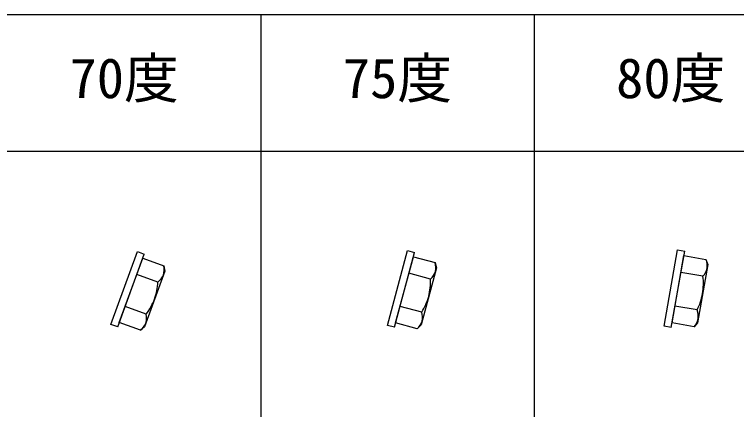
# Model space of a CAD drawing. Units: millimetres, scale not verified. Extents: x -585 to 585, y -390 to 417.
# Drawn here: x 290.9 to 449.4, y 303.3 to 390 of the extents above; entities that cross this region are included whole.
import ezdxf
from ezdxf.enums import TextEntityAlignment as Align

# ---------------------------------------------------------------- set-up
doc = ezdxf.new("R2010")
doc.units = ezdxf.units.MM
doc.header["$LTSCALE"] = 3
doc.layers.add('0-0_0', color=3, linetype='Continuous')
doc.layers.add('F-0', color=4, linetype='Continuous')
doc.styles.add('ＭＳ ゴシック', font='')
doc.styles.get('ＭＳ ゴシック').set_extended_font_data('MS Gothic')

msp = doc.modelspace()

# ---------------------------------------------------------------- linework, layer by layer
at = {"layer": '0-0_0'}
for p, q in [((317.907, 337.987), (319.411, 337.44)), ((374.346, 321.376), (378.745, 337.796)), ((377.2, 338.21), (378.745, 337.796)), ((435.1, 321.351), (438.052, 338.093)), ((436.476, 338.371), (438.052, 338.093)), ((313.596, 321.465), (319.411, 337.44)), ((313.936, 322.4), (319.071, 336.506)), ((319.071, 336.506), (323.693, 334.823)), ((374.603, 322.336), (378.488, 336.836)), ((378.488, 336.836), (383.24, 335.563)), ((435.272, 322.331), (437.879, 337.114)), ((437.879, 337.114), (442.723, 336.26)), ((442.723, 336.26), (443.121, 335.168)), ((323.693, 334.823), (323.895, 333.68)), ((383.24, 335.563), (383.54, 334.441)), ((443.121, 335.168), (440.863, 322.366)), ((322.41, 331.297), (317.787, 332.979)), ((323.895, 333.68), (319.449, 321.464)), ((382.268, 331.938), (377.517, 333.211)), ((383.54, 334.441), (380.176, 321.884)), ((442.072, 332.564), (437.227, 333.418)), ((319.843, 324.244), (315.22, 325.926)), ((380.326, 324.688), (375.574, 325.961)), ((440.768, 325.172), (435.924, 326.026)), ((318.559, 320.717), (313.936, 322.4)), ((379.354, 321.063), (374.603, 322.336)), ((380.176, 321.884), (379.354, 321.063)), ((440.117, 321.476), (435.272, 322.331)), ((440.863, 322.366), (440.117, 321.476)), ((319.449, 321.464), (318.559, 320.717))]:
    msp.add_line(p, q, dxfattribs=at)
for points in [[(313.596, 321.465), (312.093, 322.013), (317.907, 337.987)], [(374.346, 321.376), (372.8, 321.79), (377.2, 338.21)], [(435.1, 321.351), (433.524, 321.629), (436.476, 338.371)]]:
    msp.add_lwpolyline(points, dxfattribs=at)
for centre, radius, start, end in [((439.257, 334.832), 3.75, 352.005, 22.375), ((320.031, 334.019), 3.75, 342.005, 12.375), ((379.661, 334.443), 3.75, 347.005, 17.375), ((379.731, 334.696), 3.748, 312.618, 342.994), ((439.304, 335.09), 3.748, 317.618, 347.994), ((320.122, 334.265), 3.748, 307.618, 337.994), ((368.886, 331.483), 13.39, 345.642, 1.946), ((428.78, 330.945), 13.39, 350.642, 6.946), ((309.039, 332.011), 13.39, 340.642, 356.946), ((428.832, 331.24), 13.39, 333.054, 349.358), ((309.141, 332.292), 13.39, 323.054, 339.358), ((368.964, 331.773), 13.39, 328.054, 344.358), ((437.303, 323.745), 3.748, 352.006, 22.382), ((316.182, 323.44), 3.748, 342.006, 12.382), ((376.749, 323.568), 3.748, 347.006, 17.382), ((316.27, 323.687), 3.75, 307.624, 337.995), ((376.816, 323.822), 3.75, 312.624, 342.995), ((437.347, 324.004), 3.75, 317.624, 347.995)]:
    msp.add_arc(centre, radius, start, end, dxfattribs=at)
at = {"layer": 'F-0'}
for p, q in [((345, 390), (345, -390)), ((405, 390), (405, -390))]:
    msp.add_line(p, q, dxfattribs=at)
at = {"layer": 'F-0', "color": 6}
msp.add_line((-585, 360), (585, 360), dxfattribs=at)
msp.add_lwpolyline([(-585, 390), (585, 390), (585, -390)], dxfattribs=at)

# ---------------------------------------------------------------- texts
at = {"layer": 'F-0', "color": 7, "style": 'ＭＳ ゴシック'}
for s, p in [('70度', (303, 369)), ('75度', (363, 369)), ('80度', (423, 369))]:
    msp.add_text(s, height=8.798, dxfattribs=at).set_placement(p, align=Align.BOTTOM_LEFT)

doc.saveas('drawing.dxf')
